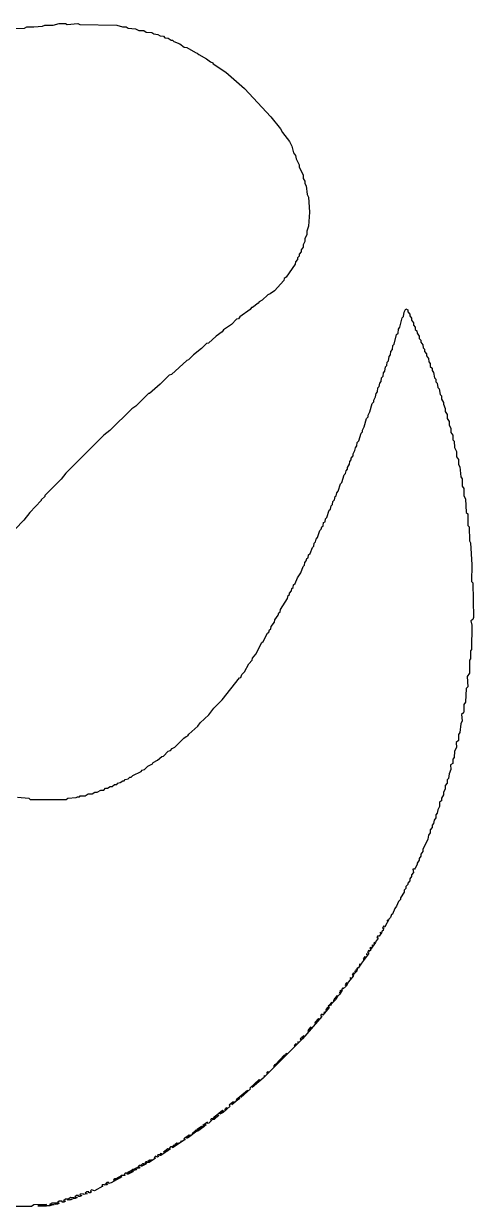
# Model space of a CAD drawing. Extents: x -695846 to 822170, y -413475 to 397179.
# Drawn here: x -532427 to -532224, y -242738 to -242203 of the extents above; entities that cross this region are included whole.
import ezdxf

# ---------------------------------------------------------------- set-up
doc = ezdxf.new("R2010")
doc.units = 0
doc.header["$LTSCALE"] = 1000
doc.header["$MEASUREMENT"] = 0

msp = doc.modelspace()

# ---------------------------------------------------------------- linework, layer by layer
at = {"color": 4, "linetype": 'Continuous'}
for points in [[(-532435.29, -242204.97), (-532426.82, -242204.75), (-532425.76, -242204.12), (-532422.59, -242204.12), (-532418.78, -242203.7), (-532417.72, -242203.27), (-532413.91, -242203.27), (-532411.16, -242202.64)], [(-532411.16, -242202.64), (-532408.41, -242202.64), (-532407.56, -242203.06), (-532402.69, -242202.64), (-532401.84, -242203.06), (-532385.12, -242203.27), (-532382.58, -242204.12), (-532380.89, -242204.12), (-532380.04, -242204.75), (-532376.65, -242204.97), (-532375.17, -242205.81), (-532372.84, -242205.81), (-532371.78, -242206.45), (-532369.24, -242206.66), (-532368.4, -242207.29), (-532366.49, -242207.51), (-532365.43, -242208.14), (-532363.95, -242208.35), (-532363.32, -242208.99), (-532361.84, -242209.2), (-532360.57, -242210.05), (-532359.93, -242210.05), (-532359.3, -242210.68), (-532356.54, -242211.74), (-532354.64, -242213.22), (-532353.37, -242213.43), (-532349.56, -242215.76), (-532348.71, -242215.97), (-532348.08, -242216.61), (-532344.48, -242218.51), (-532342.78, -242219.99), (-532341.73, -242220.42), (-532341.51, -242220.84), (-532335.8, -242224.65), (-532327.33, -242232.06), (-532315.48, -242244.76), (-532311.03, -242250.26), (-532310.19, -242251.96), (-532307.01, -242255.98), (-532305.95, -242258.1), (-532305.11, -242261.06), (-532304.26, -242262.33), (-532304.05, -242263.81), (-532302.57, -242266.56), (-532302.57, -242267.41), (-532300.87, -242271.22), (-532300.87, -242272.7), (-532300.03, -242273.97), (-532300.03, -242275.03), (-532299.39, -242276.09), (-532298.97, -242279.9), (-532298.33, -242281.17), (-532297.91, -242287.94), (-532298.33, -242294.29), (-532299.18, -242296.62), (-532299.18, -242298.1), (-532300.03, -242300.01), (-532300.03, -242301.28), (-532300.87, -242302.76), (-532300.87, -242303.82), (-532301.72, -242305.09), (-532301.72, -242305.94), (-532302.57, -242306.99), (-532302.57, -242307.84), (-532303.41, -242308.69), (-532303.41, -242309.32), (-532304.26, -242310.38), (-532304.47, -242311.44), (-532308.49, -242317.37), (-532309.34, -242318), (-532309.55, -242318.85), (-532313.78, -242323.51), (-532315.69, -242324.99), (-532316.75, -242325.41), (-532319.29, -242327.74), (-532320.77, -242328.59), (-532321.19, -242329.22), (-532323.73, -242331.13), (-532324.16, -242331.13), (-532324.79, -242331.97), (-532329.45, -242335.36), (-532330.08, -242336.21), (-532330.93, -242336.42), (-532333.26, -242338.75), (-532336.86, -242341.29), (-532337.49, -242342.13), (-532340.24, -242344.04), (-532343.63, -242347.21), (-532344.48, -242347.43), (-532346.81, -242349.75), (-532350.41, -242352.51), (-532352.73, -242354.83), (-532353.37, -242355.05), (-532360.35, -242361.4), (-532361.41, -242361.82), (-532365.43, -242365.84), (-532370.3, -242370.08), (-532370.73, -242370.08), (-532376.44, -242375.79), (-532378.35, -242377.06), (-532388.3, -242386.8), (-532391.05, -242388.92), (-532408.19, -242406.06), (-532410.31, -242408.81), (-532417.72, -242416.22), (-532417.72, -242416.65), (-532419.41, -242418.13), (-532419.41, -242418.55), (-532424.49, -242423.84), (-532427.24, -242427.44), (-532431.06, -242431.46)], [(-532430, -242552.76), (-532424.92, -242553.18), (-532424.28, -242553.81), (-532407.98, -242553.81), (-532407.35, -242553.18), (-532403.54, -242552.97), (-532402.9, -242552.54), (-532402.05, -242552.54), (-532401.63, -242552.12), (-532399.51, -242552.12), (-532398.03, -242551.27), (-532396.34, -242551.27), (-532395.07, -242550.43), (-532394.01, -242550.43), (-532392.32, -242549.58), (-532391.05, -242549.58), (-532390.2, -242548.73), (-532389.35, -242548.73), (-532388.08, -242547.89), (-532387.24, -242547.89), (-532386.18, -242547.04), (-532385.12, -242547.04), (-532384.7, -242546.41), (-532383.64, -242546.19), (-532382.37, -242545.35), (-532381.73, -242545.35), (-532381.31, -242544.71), (-532380.04, -242544.5), (-532379.19, -242543.65), (-532378.56, -242543.65), (-532377.92, -242543.02), (-532374.11, -242541.11), (-532373.69, -242540.48), (-532372.63, -242540.27), (-532371.15, -242538.78), (-532369.03, -242537.73), (-532368.61, -242537.09), (-532366.7, -242536.03), (-532364.8, -242534.34), (-532363.95, -242534.13), (-532361.84, -242532.01), (-532360.78, -242531.59), (-532360.14, -242530.74), (-532358.87, -242530.11), (-532354.85, -242526.08), (-532353.79, -242525.24), (-532352.95, -242525.03), (-532352.52, -242524.18), (-532348.5, -242520.58), (-532347.44, -242519.1), (-532343.42, -242515.5), (-532341.3, -242512.54), (-532337.49, -242508.73), (-532329.66, -242498.78), (-532329.03, -242498.57), (-532328.6, -242497.3), (-532327.33, -242496.03), (-532325.43, -242492.43), (-532323.95, -242490.73), (-532323.73, -242489.89), (-532322.25, -242487.98), (-532319.5, -242482.69), (-532318.86, -242482.27), (-532316.96, -242478.46), (-532316.32, -242478.03), (-532316.11, -242476.97), (-532315.48, -242476.55), (-532315.27, -242475.49), (-532313.78, -242473.59), (-532313.57, -242472.53), (-532312.09, -242470.41), (-532311.88, -242469.35), (-532311.24, -242468.93), (-532311.03, -242467.87), (-532307.86, -242462.79), (-532307.65, -242461.52), (-532307.01, -242461.1), (-532307.01, -242460.46), (-532306.16, -242459.4), (-532305.95, -242458.35), (-532305.32, -242457.92), (-532305.11, -242456.65), (-532304.47, -242456.02), (-532303.41, -242453.48), (-532301.93, -242451.15), (-532300.87, -242448.4), (-532300.24, -242447.76), (-532300.03, -242446.49), (-532299.39, -242445.86), (-532299.18, -242444.8), (-532298.54, -242444.38), (-532298.33, -242443.11), (-532297.7, -242442.47), (-532296.64, -242439.72), (-532296, -242439.08), (-532295.79, -242437.81), (-532295.16, -242437.18), (-532294.94, -242435.91), (-532294.31, -242435.27), (-532293.25, -242432.1), (-532292.62, -242431.46), (-532292.4, -242430.4), (-532291.77, -242429.98), (-532291.56, -242428.5), (-532290.92, -242428.08), (-532290.71, -242426.81), (-532290.08, -242426.17), (-532289.02, -242422.78), (-532288.38, -242422.36), (-532288.17, -242420.88), (-532287.54, -242420.24), (-532287.32, -242418.97), (-532286.69, -242418.13), (-532286.27, -242416.65), (-532285.84, -242416.43), (-532285.63, -242414.95), (-532285, -242414.32), (-532283.94, -242410.93), (-532283.3, -242410.29), (-532282.24, -242406.91), (-532281.61, -242406.27), (-532281.4, -242405), (-532280.76, -242404.37), (-532280.76, -242403.52), (-532279.92, -242402.04), (-532279.7, -242400.77), (-532279.07, -242400.13), (-532279.07, -242399.29), (-532278.22, -242398.23), (-532278.22, -242397.38), (-532277.38, -242395.9), (-532277.16, -242394.63), (-532276.53, -242393.78), (-532276.32, -242392.3), (-532275.68, -242391.46), (-532274.62, -242388.07), (-532273.99, -242387.43), (-532273.99, -242386.59), (-532273.14, -242385.1), (-532272.08, -242381.29), (-532271.45, -242380.66), (-532271.45, -242379.81), (-532270.6, -242378.33), (-532269.54, -242374.52), (-532268.91, -242373.89), (-532268.91, -242373.04), (-532268.06, -242371.56), (-532267.85, -242370.08), (-532267.21, -242369.23), (-532267, -242367.54), (-532266.37, -242366.9), (-532266.16, -242365.42), (-532265.52, -242364.57), (-532265.31, -242362.88), (-532264.67, -242362.24), (-532264.46, -242360.76), (-532263.83, -242359.91), (-532263.62, -242358.01), (-532262.98, -242357.37), (-532262.77, -242355.89), (-532262.13, -242355.26), (-532261.92, -242353.35), (-532261.29, -242352.51), (-532261.08, -242351.02), (-532260.44, -242350.18), (-532260.23, -242348.27), (-532259.59, -242347.64), (-532258.54, -242343.4), (-532257.9, -242342.77), (-532257.69, -242340.86), (-532257.05, -242340.02), (-532256, -242335.78), (-532255.36, -242335.15), (-532255.15, -242333.24), (-532254.3, -242331.76), (-532253.46, -242332.18), (-532253.46, -242333.03), (-532252.61, -242334.09), (-532252.61, -242334.94), (-532251.76, -242336), (-532251.76, -242336.84), (-532250.92, -242338.11), (-532250.92, -242339.17), (-532250.07, -242340.02), (-532250.07, -242341.08), (-532249.43, -242341.71), (-532249.22, -242342.77), (-532248.38, -242344.04), (-532248.38, -242345.1), (-532247.53, -242345.94), (-532247.53, -242346.79), (-532246.68, -242348.06), (-532246.47, -242349.33), (-532245.84, -242349.97), (-532245.84, -242351.02), (-532244.99, -242352.08), (-532244.99, -242352.93), (-532244.14, -242354.2), (-532243.93, -242355.68), (-532243.29, -242356.53), (-532243.29, -242357.8), (-532242.45, -242358.64), (-532242.45, -242359.7), (-532241.81, -242360.55), (-532241.39, -242362.88), (-532240.75, -242363.51), (-532240.75, -242364.78), (-532240.12, -242365.42), (-532239.91, -242367.32), (-532239.27, -242367.96), (-532238.85, -242370.5), (-532238.21, -242371.13), (-532238.21, -242372.62), (-532237.37, -242374.1), (-532237.37, -242374.94), (-532236.52, -242376.85), (-532236.52, -242378.12), (-532235.67, -242379.6), (-532235.67, -242381.29), (-532234.83, -242382.78), (-532234.83, -242384.26), (-532233.98, -242385.95), (-532233.98, -242387.65), (-532233.13, -242388.92), (-532233.13, -242391.03), (-532232.5, -242391.67), (-532232.29, -242394.42), (-532231.44, -242396.32), (-532231.44, -242398.65), (-532230.59, -242399.92), (-532230.59, -242402.25), (-532229.96, -242403.31), (-532229.54, -242407.75), (-532228.9, -242408.6), (-532228.9, -242411.99), (-532228.05, -242413.05), (-532228.05, -242416.43), (-532227.42, -242417.7), (-532227, -242423.84), (-532226.36, -242424.48), (-532226.36, -242429.77), (-532225.73, -242430.4), (-532225.51, -242436.75), (-532225.09, -242437.6), (-532224.46, -242447.55), (-532224.67, -242455.17), (-532224.03, -242455.81), (-532223.82, -242471.47), (-532224.03, -242472.32), (-532224.88, -242472.95), (-532224.46, -242474.86), (-532224.67, -242485.86), (-532225.09, -242486.5), (-532225.09, -242490.1), (-532225.51, -242490.73), (-532225.51, -242496.66), (-532226.57, -242498.14), (-532226.36, -242502.8), (-532227, -242503.65), (-532227.42, -242509.78), (-532228.05, -242510.84), (-532228.05, -242514.02), (-532228.27, -242514.65), (-532229.11, -242515.29), (-532228.9, -242518.25), (-532229.54, -242519.52), (-532229.96, -242523.54), (-532230.59, -242524.39), (-532230.59, -242527.14), (-532231.65, -242527.99), (-532231.44, -242530.32), (-532232.29, -242532.01), (-532232.5, -242534.76), (-532233.13, -242535.61), (-532233.13, -242537.51), (-532234.19, -242538.15), (-532233.98, -242540.27), (-532234.83, -242542.17), (-532235.04, -242544.29), (-532235.67, -242544.92), (-532235.67, -242546.41), (-532236.52, -242547.46), (-532236.52, -242548.95), (-532237.37, -242550.64), (-532237.37, -242551.7), (-532238.21, -242553.18), (-532238.21, -242554.45), (-532239.06, -242555.08), (-532239.06, -242556.99), (-532239.91, -242558.47), (-532240.12, -242559.95), (-532240.75, -242560.8), (-532240.75, -242562.07), (-532241.6, -242563.13), (-532241.81, -242564.61), (-532242.45, -242565.46), (-532242.45, -242566.51), (-532243.29, -242567.57), (-532243.29, -242568.84), (-532244.14, -242569.9), (-532244.35, -242571.81), (-532246.68, -242576.46), (-532246.68, -242577.31), (-532247.53, -242578.58), (-532247.53, -242579.43), (-532248.38, -242580.49), (-532248.38, -242581.33), (-532249.22, -242582.6), (-532249.22, -242583.24), (-532250.07, -242584.93), (-532250.49, -242585.35), (-532251.13, -242585.35), (-532250.92, -242586.84), (-532251.76, -242587.89), (-532251.76, -242588.74), (-532252.61, -242589.8), (-532252.61, -242590.65), (-532253.46, -242591.7), (-532253.46, -242592.34), (-532254.3, -242593.19), (-532254.3, -242594.03), (-532255.15, -242594.88), (-532255.15, -242595.73), (-532256.84, -242598.27), (-532256.84, -242599.11), (-532257.69, -242599.96), (-532258.54, -242602.08), (-532259.38, -242603.14), (-532260.44, -242605.68), (-532260.86, -242605.89), (-532261.29, -242607.16), (-532261.92, -242607.79), (-532263.83, -242611.39), (-532264.25, -242611.6), (-532264.25, -242610.97), (-532264.89, -242612.03), (-532264.46, -242612.03), (-532264.67, -242613.08), (-532265.1, -242613.3), (-532265.31, -242614.14), (-532266.37, -242615.62), (-532267.21, -242615.62), (-532267.43, -242616.26), (-532267, -242616.26), (-532267, -242616.89), (-532267.85, -242617.74), (-532268.06, -242618.59), (-532270.39, -242621.76), (-532270.39, -242622.19), (-532271.03, -242622.61), (-532271.03, -242621.97), (-532271.66, -242623.03), (-532271.24, -242623.03), (-532271.24, -242623.67), (-532274.41, -242627.9), (-532275.89, -242630.23), (-532276.11, -242629.81), (-532276.74, -242630.65), (-532276.32, -242630.65), (-532276.53, -242631.5), (-532278.01, -242632.98), (-532278.22, -242633.83), (-532280.34, -242636.37), (-532281.4, -242638.27), (-532282.67, -242639.54), (-532282.88, -242639.12), (-532283.51, -242639.97), (-532283.09, -242640.18), (-532284.15, -242641.87), (-532285.42, -242643.14), (-532285.84, -242644.2), (-532288.17, -242646.53), (-532288.38, -242647.16), (-532288.81, -242646.74), (-532289.44, -242647.38), (-532289.02, -242648.01), (-532291.98, -242651.4), (-532292.19, -242650.97), (-532292.83, -242651.4), (-532292.83, -242651.82), (-532292.4, -242652.03), (-532301.08, -242662.19), (-532318.86, -242679.98), (-532323.95, -242684.21), (-532320.35, -242681.03), (-532320.77, -242680.61), (-532325, -242684.42), (-532324.58, -242684.84), (-532329.03, -242688.65), (-532325.85, -242685.9), (-532326.06, -242685.48), (-532331.14, -242689.71), (-532330.93, -242690.14), (-532329.45, -242689.08), (-532333.05, -242692.04), (-532331.78, -242690.77), (-532332.62, -242690.77), (-532334.32, -242692.25), (-532333.89, -242692.68), (-532337.07, -242695.43), (-532338.55, -242696.27), (-532336.86, -242694.79), (-532337.28, -242694.58), (-532340.67, -242697.33), (-532340.24, -242697.54), (-532338.97, -242696.7), (-532341.09, -242698.6), (-532341.73, -242698.81), (-532341.73, -242698.18), (-532342.36, -242698.39), (-532342.78, -242699.03), (-532342.15, -242699.03), (-532343.42, -242700.3), (-532344.05, -242700.51), (-532344.05, -242699.87), (-532346.17, -242701.35), (-532345.96, -242701.78), (-532344.69, -242700.93), (-532345.75, -242701.99), (-532348.5, -242703.89), (-532348.92, -242703.89), (-532352.73, -242706.86), (-532353.58, -242707.28), (-532353.79, -242706.86), (-532354.22, -242706.86), (-532354.85, -242707.49), (-532354.22, -242707.71), (-532359.93, -242711.52), (-532359.93, -242710.88), (-532360.78, -242711.09), (-532361.62, -242711.94), (-532360.78, -242711.94), (-532365.22, -242714.9), (-532365.65, -242714.9), (-532365.65, -242714.48), (-532366.49, -242714.69), (-532366.7, -242715.11), (-532366.07, -242715.33), (-532366.7, -242715.75), (-532367.55, -242715.33), (-532368.19, -242715.96), (-532367.55, -242716.17), (-532370.51, -242718.08), (-532371.36, -242718.29), (-532371.36, -242717.87), (-532372, -242717.87), (-532372.42, -242718.5), (-532371.78, -242718.5), (-532372, -242718.92), (-532374.11, -242719.98), (-532374.32, -242719.56), (-532374.96, -242719.56), (-532375.59, -242720.19), (-532374.75, -242720.19), (-532374.96, -242720.62), (-532375.81, -242720.83), (-532375.81, -242720.41), (-532377.08, -242721.04), (-532376.23, -242721.04), (-532376.44, -242721.46), (-532377.29, -242721.68), (-532377.29, -242721.25), (-532377.92, -242721.25), (-532378.56, -242721.89), (-532377.71, -242721.89), (-532377.92, -242722.31), (-532380.04, -242723.37), (-532380.46, -242723.37), (-532380.46, -242722.95), (-532381.31, -242722.95), (-532381.73, -242723.58), (-532381.31, -242724), (-532383.22, -242724), (-532383.43, -242724.43), (-532382.79, -242724.64), (-532385.33, -242725.91), (-532387.66, -242727.39), (-532388.72, -242727.6), (-532388.72, -242727.18), (-532389.57, -242727.18), (-532390.2, -242727.81), (-532389.14, -242727.81), (-532389.57, -242728.24), (-532390.62, -242728.45), (-532390.62, -242728.03), (-532391.68, -242728.24), (-532391.89, -242728.66), (-532391.47, -242728.87), (-532395.28, -242730.99), (-532396.55, -242730.57), (-532396.97, -242730.99), (-532396.55, -242731.41), (-532397.19, -242731.84), (-532397.82, -242731.84), (-532397.82, -242731.41), (-532398.67, -242731.41), (-532399.51, -242732.05), (-532398.46, -242732.26), (-532400.15, -242732.68), (-532400.15, -242732.26), (-532401.63, -242732.47), (-532401.84, -242732.9), (-532401, -242733.11), (-532401.84, -242733.53), (-532402.48, -242733.53), (-532402.48, -242733.11), (-532403.33, -242733.11), (-532404.17, -242733.74), (-532403.11, -242733.95), (-532403.96, -242734.38), (-532404.81, -242734.38), (-532404.38, -242734.17), (-532405.87, -242733.95), (-532407.14, -242734.8), (-532406.71, -242735.01), (-532405.23, -242734.59), (-532405.87, -242735.01), (-532407.35, -242735.22), (-532407.35, -242734.8), (-532408.41, -242734.8), (-532409.25, -242735.44), (-532408.41, -242735.65), (-532409.04, -242736.07), (-532409.89, -242736.07), (-532409.89, -242735.65), (-532411.16, -242735.65), (-532412, -242736.28), (-532411.16, -242736.49), (-532412, -242736.92), (-532413.06, -242736.92), (-532412, -242736.49), (-532414.54, -242736.49), (-532415.6, -242737.13), (-532413.49, -242737.13), (-532415.39, -242737.76), (-532420.89, -242737.76), (-532416.87, -242737.76), (-532416.87, -242737.13), (-532422.59, -242737.34), (-532423.65, -242737.98), (-532431.06, -242737.98)], [(-532262.56, -242608.64), (-532262.77, -242608.43), (-532262.77, -242608.85), (-532262.56, -242608.64)], [(-532265.73, -242614.14), (-532265.94, -242613.93), (-532265.94, -242614.35), (-532265.73, -242614.14)], [(-532269.97, -242620.92), (-532270.18, -242620.7), (-532270.6, -242621.13), (-532270.39, -242621.55), (-532269.97, -242620.92)], [(-532269.33, -242619.86), (-532269.54, -242619.65), (-532269.54, -242620.28), (-532269.33, -242619.86)], [(-532268.48, -242618.59), (-532268.7, -242618.38), (-532268.7, -242619.01), (-532268.48, -242618.59)], [(-532272.72, -242625.15), (-532272.93, -242624.94), (-532273.57, -242625.79), (-532272.93, -242625.79), (-532272.72, -242625.15)], [(-532273.35, -242626.21), (-532273.57, -242626), (-532273.57, -242626.42), (-532273.35, -242626.21)], [(-532271.87, -242623.88), (-532272.08, -242623.67), (-532272.08, -242624.09), (-532271.87, -242623.88)], [(-532277.16, -242631.71), (-532277.38, -242631.5), (-532277.38, -242631.92), (-532277.16, -242631.71)], [(-532276.74, -242631.08), (-532276.95, -242630.87), (-532276.95, -242631.5), (-532276.74, -242631.08)], [(-532275.05, -242628.54), (-532275.26, -242628.33), (-532275.26, -242628.96), (-532275.05, -242628.54)], [(-532280.97, -242637), (-532281.19, -242636.79), (-532281.61, -242637.22), (-532281.4, -242637.64), (-532280.97, -242637)], [(-532279.28, -242634.68), (-532279.49, -242634.46), (-532279.49, -242634.89), (-532279.28, -242634.68)], [(-532277.8, -242632.56), (-532278.01, -242632.35), (-532278.65, -242633.19), (-532278.01, -242633.19), (-532277.8, -242632.56)], [(-532284.15, -242641.24), (-532284.36, -242641.03), (-532284.36, -242641.45), (-532284.15, -242641.24)], [(-532283.51, -242640.39), (-532283.73, -242640.18), (-532284.15, -242640.6), (-532283.94, -242641.03), (-532283.51, -242640.39)], [(-532281.61, -242637.85), (-532281.82, -242637.64), (-532281.82, -242638.06), (-532281.61, -242637.85)], [(-532287.75, -242645.89), (-532287.96, -242645.68), (-532288.59, -242646.32), (-532288.38, -242646.74), (-532287.75, -242645.89)], [(-532286.9, -242644.84), (-532287.11, -242644.62), (-532287.11, -242645.05), (-532286.9, -242644.84)], [(-532286.27, -242644.2), (-532286.48, -242643.78), (-532286.9, -242644.41), (-532286.69, -242644.62), (-532286.27, -242644.2)], [(-532286.05, -242643.78), (-532286.27, -242643.57), (-532286.27, -242643.99), (-532286.05, -242643.78)], [(-532285.21, -242642.72), (-532285.42, -242642.51), (-532286.05, -242643.14), (-532285.84, -242643.57), (-532285.21, -242642.72)], [(-532293.67, -242653.09), (-532293.89, -242652.88), (-532295.58, -242654.79), (-532295.37, -242655.21), (-532293.67, -242653.09)], [(-532291.13, -242650.13), (-532291.35, -242649.92), (-532291.35, -242650.34), (-532291.13, -242650.13)], [(-532290.29, -242649.07), (-532290.5, -242648.86), (-532290.5, -242649.28), (-532290.29, -242649.07)], [(-532289.44, -242648.01), (-532289.65, -242647.8), (-532290.29, -242648.43), (-532290.08, -242648.86), (-532289.44, -242648.01)], [(-532297.06, -242657.11), (-532297.49, -242656.9), (-532298.76, -242658.38), (-532298.54, -242658.81), (-532297.06, -242657.11)], [(-532302.99, -242663.68), (-532303.2, -242663.46), (-532303.2, -242663.89), (-532302.99, -242663.68)], [(-532301.51, -242661.98), (-532301.72, -242661.77), (-532302.14, -242662.19), (-532301.93, -242662.62), (-532301.51, -242661.98)], [(-532300.87, -242661.35), (-532301.08, -242661.14), (-532301.51, -242661.56), (-532301.08, -242661.77), (-532300.87, -242661.35)], [(-532300.45, -242660.92), (-532300.66, -242660.71), (-532300.66, -242661.14), (-532300.45, -242660.92)], [(-532308.07, -242668.97), (-532308.49, -242668.76), (-532308.92, -242669.39), (-532308.7, -242669.6), (-532308.07, -242668.97)], [(-532303.84, -242664.52), (-532304.05, -242664.31), (-532304.89, -242665.16), (-532304.47, -242665.37), (-532303.84, -242664.52)], [(-532313.15, -242674.05), (-532313.57, -242673.84), (-532314.21, -242674.68), (-532314, -242674.89), (-532313.15, -242674.05)], [(-532308.92, -242669.81), (-532309.34, -242669.6), (-532313.15, -242673.62), (-532312.73, -242673.84), (-532308.92, -242669.81)], [(-532318.23, -242678.92), (-532318.44, -242678.71), (-532318.44, -242679.13), (-532318.23, -242678.92)], [(-532316.54, -242677.22), (-532316.75, -242677.01), (-532317.38, -242677.65), (-532316.96, -242677.86), (-532316.54, -242677.22)], [(-532336.01, -242694.16), (-532336.22, -242693.95), (-532336.22, -242694.37), (-532336.01, -242694.16)], [(-532335.16, -242693.52), (-532335.59, -242693.31), (-532336.01, -242693.73), (-532335.59, -242693.95), (-532335.16, -242693.52)], [(-532340.67, -242697.76), (-532340.46, -242697.54), (-532340.88, -242697.33), (-532341.73, -242698.18), (-532341.3, -242698.39), (-532340.67, -242697.76)], [(-532352.31, -242706.22), (-532352.1, -242706.01), (-532352.52, -242705.8), (-532353.58, -242706.65), (-532353.16, -242706.86), (-532352.31, -242706.22)], [(-532351.89, -242705.8), (-532352.1, -242705.59), (-532352.1, -242706.01), (-532351.89, -242705.8)], [(-532348.71, -242703.68), (-532348.92, -242703.47), (-532349.35, -242703.47), (-532351.04, -242704.95), (-532350.83, -242705.17), (-532348.71, -242703.68)], [(-532346.38, -242701.99), (-532346.81, -242701.78), (-532348.71, -242703.26), (-532347.86, -242703.26), (-532346.38, -242701.99)], [(-532358.66, -242710.46), (-532358.87, -242710.25), (-532359.3, -242710.25), (-532359.93, -242710.88), (-532359.51, -242711.09), (-532358.66, -242710.46)], [(-532358.03, -242710.03), (-532357.39, -242709.61), (-532358.03, -242709.4), (-532358.66, -242710.03), (-532358.03, -242710.03)], [(-532357.18, -242709.4), (-532357.39, -242709.19), (-532357.39, -242709.61), (-532357.18, -242709.4)], [(-532355.91, -242708.55), (-532356.12, -242708.34), (-532356.12, -242708.76), (-532355.91, -242708.55)], [(-532370.51, -242717.65), (-532370.09, -242717.65), (-532369.67, -242717.23), (-532370.3, -242717.02), (-532371.15, -242717.65), (-532370.51, -242717.65)], [(-532369.46, -242717.02), (-532369.67, -242716.81), (-532369.67, -242717.23), (-532369.46, -242717.02)], [(-532364.8, -242714.27), (-532365.22, -242714.06), (-532365.43, -242714.27), (-532364.8, -242714.27)], [(-532362.47, -242712.79), (-532362.05, -242712.79), (-532361.41, -242712.15), (-532362.05, -242711.94), (-532363.95, -242713.42), (-532363.53, -242713.63), (-532362.47, -242712.79)], [(-532379.62, -242722.73), (-532378.77, -242722.52), (-532378.35, -242722.1), (-532378.77, -242721.89), (-532380.25, -242722.73), (-532379.62, -242722.73)], [(-532372.63, -242718.92), (-532372.84, -242718.71), (-532373.48, -242718.71), (-532374.11, -242719.35), (-532373.48, -242719.56), (-532372.63, -242718.92)], [(-532385.12, -242725.7), (-532385.33, -242725.49), (-532385.97, -242725.49), (-532386.6, -242725.91), (-532386.39, -242726.33), (-532385.12, -242725.7)], [(-532384.49, -242725.27), (-532383.64, -242725.06), (-532383.22, -242724.64), (-532383.64, -242724.43), (-532385.12, -242725.27), (-532384.49, -242725.27)]]:
    msp.add_lwpolyline(points, dxfattribs=at)

doc.saveas('drawing.dxf')
